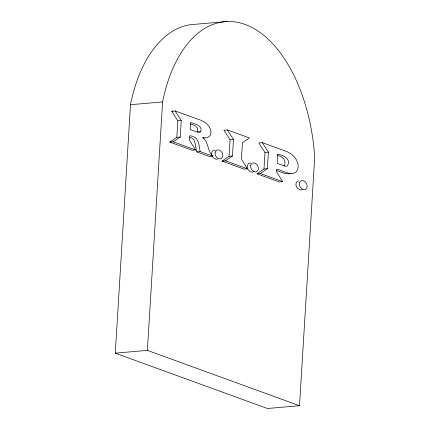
<?xml version="1.0" encoding="UTF-8"?>
<svg xmlns="http://www.w3.org/2000/svg" width="430" height="430" viewBox="0 0 430 430"><rect width="100%" height="100%" fill="white"/><g stroke="black" fill="none" stroke-linecap="round" stroke-linejoin="round"><path stroke-width="0.64" d="M130.489 104.71L162.583 101.937A137.578 77.733 85.1 0 1 245.078 24.44A137.578 77.733 85.1 0 1 314.712 157.283L299.511 405.726L267.417 408.5L115.288 353.154L130.489 104.71A137.578 77.733 85.1 0 1 195.36 24.273L227.454 21.5M299.511 405.726L147.382 350.38L162.583 101.937M212.818 156.208L200.117 151.586C198.8 144.045 198.977 136.751 189.791 135.713L189.501 140.395L195.639 149.963L192.226 150.253L169.818 142.104L176.832 137.326L177.843 120.835L171.71 111.23L175.123 110.935L196.832 118.831C202.998 120.55 210.001 124.394 210.84 131.435C211.947 136.208 206.776 139.041 202.637 137.568C208.942 142.094 207.131 151.156 212.818 156.208L209.405 156.504L196.698 151.881C195.231 146.856 196.252 138.412 189.485 137.143M169.818 142.104L173.236 141.809L180.251 137.03L181.256 120.54L175.123 110.935M229.05 156.278L230.055 139.809L223.923 130.225L227.336 129.93L249.427 137.965L242.423 142.771L241.413 159.24L247.535 168.839L244.122 169.135L222.03 161.1L229.05 156.278L232.463 155.982L233.469 139.513L227.336 129.93M263.977 168.985L264.988 152.446L258.844 142.932L262.262 142.636L285.95 151.252C291.105 153.123 295.614 157.068 297.506 162.287A7.251 4.096 85.1 0 1 297.813 169.114C294.502 178.423 282.429 170.457 276.834 169.119L276.657 172.059L282.779 181.659L279.36 181.954L256.957 173.806L263.977 168.985L267.39 168.689L268.401 152.155L262.262 142.636M200.751 131.478C202.981 125.329 194.516 123.964 190.597 122.485L190.162 129.607L199.165 132.623L200.133 132.327L200.751 131.478L197.338 131.773C199.246 127.022 193.822 124.716 190.13 123.851M283.811 166.281C287.288 161.605 282.736 155.821 277.474 155.628M222.03 161.1L225.449 160.804L232.463 155.982M256.957 173.806L260.37 173.51L267.39 168.689M217.655 158.944L216.758 159.299C212.871 159.358 209.706 153.419 212.995 150.677L214.339 150.151L215.328 150.285M253.646 171.699L252.297 172.231C248.416 172.29 245.25 166.346 248.54 163.61L249.884 163.083L250.867 163.217M302.381 189.426L301.032 189.963C297.146 190.017 293.986 184.078 297.27 181.336L298.613 180.815M290.642 173.446C285.773 174.929 281 171.85 276.479 170.527M202.691 138.051L204.073 137.81M177.843 120.835L181.256 120.54M176.832 137.326L180.251 137.03M230.055 139.809L233.469 139.513M196.698 151.881L200.117 151.586M264.988 152.446L268.401 152.155M115.288 353.154L147.382 350.38M171.71 111.23L172.951 111.682M173.236 141.809L195.639 149.963M225.449 160.804L247.535 168.839M260.37 173.51L282.779 181.659M277.748 154.187L277.189 163.33L284.015 165.808L285.955 166.265L287.224 165.985C291.723 159.256 283.413 154.977 277.748 154.187M215.156 152.182C214.495 155.257 216.908 158.971 220.171 159.009L221.514 158.471C224.82 155.735 221.622 149.812 217.752 149.86L216.408 150.382L215.156 152.182M250.701 165.115C250.04 168.189 252.453 171.903 255.716 171.935L257.059 171.403C260.36 168.667 257.167 162.744 253.297 162.787L251.953 163.314L250.701 165.115M299.43 182.841C298.769 185.916 301.188 189.63 304.451 189.668L305.794 189.135C309.095 186.4 305.902 180.471 302.032 180.519L300.688 181.046L299.43 182.841"/></g></svg>
